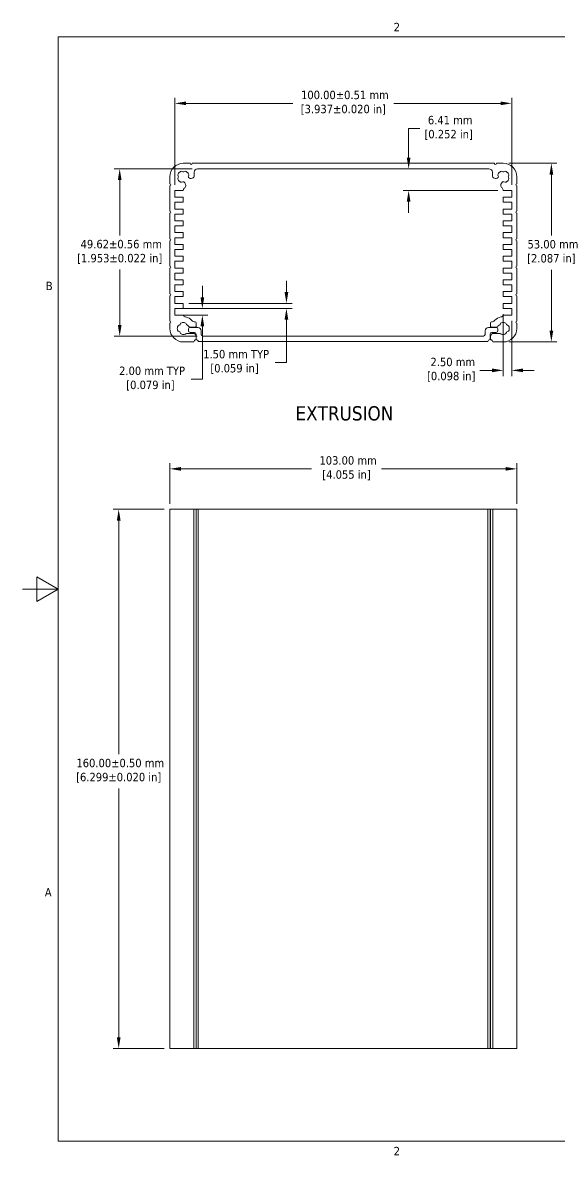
# Model space of a CAD drawing. Header units: millimetres. Extents: x 6 to 460, y 6 to 354.
# Drawn here: x 5.5 to 164.9, y 11.9 to 348 of the extents above; entities that cross this region are included whole.
import ezdxf

# ---------------------------------------------------------------- set-up
doc = ezdxf.new("R2010")
doc.units = ezdxf.units.MM
doc.header["$LTSCALE"] = 1.666667
for name, color, linetype, lineweight in [('Dimension (ANSI)', 7, 'Continuous', 9), ('Sketch Geometry (ANSI)', 7, 'Continuous', 9), ('Symbol (ANSI)', 7, 'Continuous', 9), ('Visible (ANSI)', 7, 'Continuous', 18)]:
    doc.layers.add(name, color=color, linetype=linetype, lineweight=lineweight)
doc.styles.add('Label Text (ANSI)', font='tahoma.ttf')
doc.styles.add('Note Text (ANSI)', font='tahoma.ttf')
doc.dimstyles.new('Default - mm (ANSI)', dxfattribs={"dimscale": 1.666667, "dimtxt": 1.5, "dimasz": 2, "dimexe": 1, "dimexo": 1, "dimgap": 0.8, "dimtad": 0, "dimtih": 1, "dimtoh": 1, "dimrnd": 1e-08, "dimzin": 0, "dimdsep": 46, "dimtxsty": 'Note Text (ANSI)', "dimcen": 0.09, "dimdle": 5, "dimclrd": 256, "dimclre": 256, "dimclrt": 256, "dimadec": 1, "dimazin": 0, "dimtfac": 1, "dimtofl": 0, "dimtmove": 0, "dimatfit": 3, "dimfxl": 1, "dimtolj": 1, "dimtzin": 0, "dimlwd": -1, "dimlwe": -1, "dimarcsym": 0})

# ---------------------------------------------------------------- blocks, each defined once
blk = doc.blocks.new('Borders Default Border')
at = {"layer": 'Sketch Geometry (ANSI)', "flags": 128}
for points in [[(9.65, 9.65), (9.65, 206.25), (269.75, 206.25), (269.75, 9.65), (9.65, 9.65)], [(3.3, 107.95), (9.65, 107.95), (5.84, 110.15), (5.84, 105.75), (9.65, 107.95)]]:
    blk.add_lwpolyline(points, dxfattribs=at)
at = {"layer": 'Sketch Geometry (ANSI)', "char_height": 1.5, "attachment_point": 7, "style": 'Note Text (ANSI)'}
for s, insert in [('2', (69.4, 207.26)), ('B', (7.43, 161.17)), ('A', (7.25, 53.22)), ('2', (69.4, 7.14))]:
    blk.add_mtext(s, dxfattribs=dict(at, insert=insert))
blk = doc.blocks.new('*D19')
at = {"layer": 'Defpoints', "color": 0, "transparency": 16777216}
for p in [(34.32, 304.6), (57.46, 304.6), (59, 254.98)]:
    blk.add_point(p, dxfattribs=at)
at = {"layer": 'Dimension (ANSI)', "transparency": 16777216}
for p, q in [((55.79, 304.6), (32.66, 304.6)), ((34.32, 301.26), (34.32, 284.87)), ((34.32, 258.31), (34.32, 274.71)), ((57.33, 254.98), (32.66, 254.98))]:
    blk.add_line(p, q, dxfattribs=at)
for points in [[(33.77, 301.26), (34.88, 301.26), (34.32, 304.6)], [(33.77, 258.31), (34.88, 258.31), (34.32, 254.98)]]:
    blk.add_solid(points, dxfattribs=at)
at = {"layer": 'Dimension (ANSI)', "transparency": 16777216, "insert": (34.32, 283.53), "char_height": 2.5, "attachment_point": 2, "style": 'Note Text (ANSI)'}
blk.add_mtext('\\A1; 49.62±0.56 mm\\P[1.953%%p0.022 in]', dxfattribs=at)
blk = doc.blocks.new('*D20')
at = {"layer": 'Defpoints', "color": 0, "transparency": 16777216}
for p in [(150.71, 324.04), (50.71, 298.19), (150.71, 298.19)]:
    blk.add_point(p, dxfattribs=at)
at = {"layer": 'Dimension (ANSI)', "transparency": 16777216}
for p, q in [((50.71, 299.85), (50.71, 325.71)), ((54.04, 324.04), (85.72, 324.04)), ((147.38, 324.04), (115.7, 324.04)), ((150.71, 299.85), (150.71, 325.71))]:
    blk.add_line(p, q, dxfattribs=at)
for points in [[(54.04, 324.6), (54.04, 323.49), (50.71, 324.04)], [(147.38, 324.6), (147.38, 323.49), (150.71, 324.04)]]:
    blk.add_solid(points, dxfattribs=at)
at = {"layer": 'Dimension (ANSI)', "transparency": 16777216, "insert": (100.71, 327.79), "char_height": 2.5, "attachment_point": 2, "style": 'Note Text (ANSI)'}
blk.add_mtext('\\A1; 100.00±0.51 mm\\P[3.937%%p0.020 in]', dxfattribs=at)
blk = doc.blocks.new('*D21')
at = {"layer": 'Defpoints', "color": 0, "transparency": 16777216}
for p in [(120.11, 304.6), (133.5, 304.6), (148.21, 298.19)]:
    blk.add_point(p, dxfattribs=at)
at = {"layer": 'Dimension (ANSI)', "transparency": 16777216}
for p, q in [((120.11, 307.93), (120.11, 316.59)), ((120.11, 316.59), (123.44, 316.59)), ((146.54, 298.19), (118.44, 298.19)), ((120.11, 294.85), (120.11, 291.52))]:
    blk.add_line(p, q, dxfattribs=at)
for points in [[(119.55, 307.93), (120.66, 307.93), (120.11, 304.6)], [(119.55, 294.85), (120.66, 294.85), (120.11, 298.19)]]:
    blk.add_solid(points, dxfattribs=at)
at = {"layer": 'Dimension (ANSI)', "transparency": 16777216, "insert": (131.98, 320.33), "char_height": 2.5, "attachment_point": 2, "style": 'Note Text (ANSI)'}
blk.add_mtext('\\A1; 6.41 mm\\P[0.252 in]', dxfattribs=at)
blk = doc.blocks.new('*D22')
at = {"layer": 'Defpoints', "color": 0, "transparency": 16777216}
for p in [(148.21, 306.25), (148.21, 253.25), (162.48, 253.25)]:
    blk.add_point(p, dxfattribs=at)
at = {"layer": 'Dimension (ANSI)', "transparency": 16777216}
for p, q in [((149.88, 306.25), (164.15, 306.25)), ((162.48, 302.91), (162.48, 284.82)), ((162.48, 256.58), (162.48, 274.67)), ((149.88, 253.25), (164.15, 253.25))]:
    blk.add_line(p, q, dxfattribs=at)
for points in [[(161.93, 302.91), (163.04, 302.91), (162.48, 306.25)], [(161.93, 256.58), (163.04, 256.58), (162.48, 253.25)]]:
    blk.add_solid(points, dxfattribs=at)
at = {"layer": 'Dimension (ANSI)', "transparency": 16777216, "insert": (162.48, 283.49), "char_height": 2.5, "attachment_point": 2, "style": 'Note Text (ANSI)'}
blk.add_mtext('\\A1; 53.00 mm\\P[2.087 in]', dxfattribs=at)
blk = doc.blocks.new('*D23')
at = {"layer": 'Defpoints', "color": 0, "transparency": 16777216}
for p in [(148.21, 263.19), (150.71, 261.19), (148.21, 244.81)]:
    blk.add_point(p, dxfattribs=at)
at = {"layer": 'Dimension (ANSI)', "transparency": 16777216}
for p, q in [((148.21, 261.52), (148.21, 243.14)), ((150.71, 259.52), (150.71, 243.14)), ((144.88, 244.81), (141.27, 244.81)), ((154.04, 244.81), (157.38, 244.81))]:
    blk.add_line(p, q, dxfattribs=at)
for points in [[(144.88, 245.37), (144.88, 244.26), (148.21, 244.81)], [(154.04, 245.37), (154.04, 244.26), (150.71, 244.81)]]:
    blk.add_solid(points, dxfattribs=at)
at = {"layer": 'Dimension (ANSI)', "transparency": 16777216, "insert": (132.74, 248.56), "char_height": 2.5, "attachment_point": 2, "style": 'Note Text (ANSI)'}
blk.add_mtext('\\A1; 2.50 mm\\P[0.098 in]', dxfattribs=at)
blk = doc.blocks.new('*D24')
at = {"layer": 'Defpoints', "color": 0, "transparency": 16777216}
for p in [(50.71, 263.19), (58.86, 263.19), (50.71, 261.19)]:
    blk.add_point(p, dxfattribs=at)
at = {"layer": 'Dimension (ANSI)', "transparency": 16777216}
for p, q in [((58.86, 266.52), (58.86, 269.85)), ((52.38, 263.19), (60.53, 263.19)), ((52.38, 261.19), (60.53, 261.19)), ((58.86, 257.85), (58.86, 242.19)), ((58.86, 242.19), (55.53, 242.19))]:
    blk.add_line(p, q, dxfattribs=at)
for points in [[(58.31, 266.52), (59.42, 266.52), (58.86, 263.19)], [(58.31, 257.85), (59.42, 257.85), (58.86, 261.19)]]:
    blk.add_solid(points, dxfattribs=at)
at = {"layer": 'Dimension (ANSI)', "transparency": 16777216, "insert": (43.45, 245.93), "char_height": 2.5, "attachment_point": 2, "style": 'Note Text (ANSI)'}
blk.add_mtext('\\A1; 2.00 mm TYP\\P[0.079 in]', dxfattribs=at)
blk = doc.blocks.new('*D25')
at = {"layer": 'Defpoints', "color": 0, "transparency": 16777216}
for p in [(53.21, 264.69), (53.21, 263.19), (83.82, 264.69)]:
    blk.add_point(p, dxfattribs=at)
at = {"layer": 'Dimension (ANSI)', "transparency": 16777216}
for p, q in [((83.82, 268.02), (83.82, 271.35)), ((54.88, 264.69), (85.49, 264.69)), ((54.88, 263.19), (85.49, 263.19)), ((83.82, 259.85), (83.82, 247.14)), ((83.82, 247.14), (80.49, 247.14))]:
    blk.add_line(p, q, dxfattribs=at)
for points in [[(83.27, 268.02), (84.38, 268.02), (83.82, 264.69)], [(83.27, 259.85), (84.38, 259.85), (83.82, 263.19)]]:
    blk.add_solid(points, dxfattribs=at)
at = {"layer": 'Dimension (ANSI)', "transparency": 16777216, "insert": (68.41, 250.88), "char_height": 2.5, "attachment_point": 2, "style": 'Note Text (ANSI)'}
blk.add_mtext('\\A1; 1.50 mm TYP\\P[0.059 in]', dxfattribs=at)
blk = doc.blocks.new('*D26')
at = {"layer": 'Defpoints', "color": 0, "transparency": 16777216}
for p in [(49.21, 203.58), (34.02, 43.58), (49.21, 43.58)]:
    blk.add_point(p, dxfattribs=at)
at = {"layer": 'Dimension (ANSI)', "transparency": 16777216}
for p, q in [((47.54, 203.58), (32.36, 203.58)), ((34.02, 200.25), (34.02, 130.89)), ((34.02, 46.92), (34.02, 120.74)), ((47.54, 43.58), (32.36, 43.58))]:
    blk.add_line(p, q, dxfattribs=at)
for points in [[(33.47, 200.25), (34.58, 200.25), (34.02, 203.58)], [(33.47, 46.92), (34.58, 46.92), (34.02, 43.58)]]:
    blk.add_solid(points, dxfattribs=at)
at = {"layer": 'Dimension (ANSI)', "transparency": 16777216, "insert": (34.02, 129.56), "char_height": 2.5, "attachment_point": 2, "style": 'Note Text (ANSI)'}
blk.add_mtext('\\A1; 160.00±0.50 mm\\P[6.299%%p0.020 in]', dxfattribs=at)
blk = doc.blocks.new('*D27')
at = {"layer": 'Defpoints', "color": 0, "transparency": 16777216}
for p in [(152.21, 215.59), (49.21, 203.58), (152.21, 203.58)]:
    blk.add_point(p, dxfattribs=at)
at = {"layer": 'Dimension (ANSI)', "transparency": 16777216}
for p, q in [((49.21, 205.25), (49.21, 217.26)), ((52.54, 215.59), (91.26, 215.59)), ((148.88, 215.59), (112.06, 215.59)), ((152.21, 205.25), (152.21, 217.26))]:
    blk.add_line(p, q, dxfattribs=at)
for points in [[(52.54, 216.15), (52.54, 215.04), (49.21, 215.59)], [(148.88, 216.15), (148.88, 215.04), (152.21, 215.59)]]:
    blk.add_solid(points, dxfattribs=at)
at = {"layer": 'Dimension (ANSI)', "transparency": 16777216, "insert": (101.66, 219.34), "char_height": 2.5, "attachment_point": 2, "style": 'Note Text (ANSI)'}
blk.add_mtext('\\A1; 103.00 mm\\P[4.055 in]', dxfattribs=at)

msp = doc.modelspace()

# ---------------------------------------------------------------- linework, layer by layer
at = {"layer": 'Visible (ANSI)'}
for p, q in [((53.21, 306.246), (55.26, 306.246)), ((55.86, 306.246), (145.56, 306.246)), ((146.16, 306.246), (148.21, 306.246)), ((56.46, 302.737), (56.46, 303.596)), ((57.46, 304.596), (143.96, 304.596)), ((144.96, 303.596), (144.96, 302.737)), ((49.21, 300.186), (49.21, 302.246)), ((49.21, 292.026), (49.21, 299.586)), ((53.669, 300.455), (53.405, 300.719)), ((148.014, 300.719), (147.751, 300.455)), ((152.21, 302.246), (152.21, 300.186)), ((152.21, 299.586), (152.21, 292.026)), ((50.71, 298.186), (53.21, 298.186)), ((50.71, 296.186), (50.71, 298.186)), ((53.21, 296.186), (50.71, 296.186)), ((53.21, 294.686), (53.21, 296.186)), ((148.21, 298.186), (150.71, 298.186)), ((148.21, 296.186), (148.21, 294.686)), ((150.71, 296.186), (148.21, 296.186)), ((150.71, 298.186), (150.71, 296.186)), ((50.71, 294.686), (53.21, 294.686)), ((50.71, 292.686), (50.71, 294.686)), ((53.21, 292.686), (50.71, 292.686)), ((53.21, 291.186), (53.21, 292.686)), ((148.21, 294.686), (150.71, 294.686)), ((148.21, 292.686), (148.21, 291.186)), ((150.71, 292.686), (148.21, 292.686)), ((150.71, 294.686), (150.71, 292.686)), ((49.21, 283.866), (49.21, 291.426)), ((50.71, 291.186), (53.21, 291.186)), ((50.71, 289.186), (50.71, 291.186)), ((53.21, 289.186), (50.71, 289.186)), ((53.21, 287.686), (53.21, 289.186)), ((148.21, 291.186), (150.71, 291.186)), ((148.21, 289.186), (148.21, 287.686)), ((150.71, 289.186), (148.21, 289.186)), ((150.71, 291.186), (150.71, 289.186)), ((152.21, 291.426), (152.21, 283.866)), ((50.71, 287.686), (53.21, 287.686)), ((50.71, 285.686), (50.71, 287.686)), ((53.21, 285.686), (50.71, 285.686)), ((53.21, 284.186), (53.21, 285.686)), ((148.21, 287.686), (150.71, 287.686)), ((148.21, 285.686), (148.21, 284.186)), ((150.71, 285.686), (148.21, 285.686)), ((150.71, 287.686), (150.71, 285.686)), ((49.21, 275.706), (49.21, 283.266)), ((50.71, 284.186), (53.21, 284.186)), ((50.71, 282.186), (50.71, 284.186)), ((148.21, 284.186), (150.71, 284.186)), ((150.71, 284.186), (150.71, 282.186)), ((152.21, 283.266), (152.21, 275.706)), ((53.21, 282.186), (50.71, 282.186)), ((50.71, 280.686), (53.21, 280.686)), ((50.71, 278.686), (50.71, 280.686)), ((53.21, 280.686), (53.21, 282.186)), ((148.21, 282.186), (148.21, 280.686)), ((150.71, 282.186), (148.21, 282.186)), ((148.21, 280.686), (150.71, 280.686)), ((150.71, 280.686), (150.71, 278.686)), ((53.21, 278.686), (50.71, 278.686)), ((50.71, 277.186), (53.21, 277.186)), ((50.71, 275.186), (50.71, 277.186)), ((53.21, 277.186), (53.21, 278.686)), ((148.21, 278.686), (148.21, 277.186)), ((150.71, 278.686), (148.21, 278.686)), ((148.21, 277.186), (150.71, 277.186)), ((150.71, 277.186), (150.71, 275.186)), ((49.21, 267.546), (49.21, 275.106)), ((53.21, 275.186), (50.71, 275.186)), ((50.71, 273.686), (53.21, 273.686)), ((50.71, 271.686), (50.71, 273.686)), ((53.21, 273.686), (53.21, 275.186)), ((148.21, 275.186), (148.21, 273.686)), ((150.71, 275.186), (148.21, 275.186)), ((148.21, 273.686), (150.71, 273.686)), ((150.71, 273.686), (150.71, 271.686)), ((152.21, 275.106), (152.21, 267.546)), ((53.21, 271.686), (50.71, 271.686)), ((50.71, 270.186), (53.21, 270.186)), ((50.71, 268.186), (50.71, 270.186)), ((53.21, 270.186), (53.21, 271.686)), ((148.21, 271.686), (148.21, 270.186)), ((150.71, 271.686), (148.21, 271.686)), ((148.21, 270.186), (150.71, 270.186)), ((150.71, 270.186), (150.71, 268.186)), ((49.21, 259.386), (49.21, 266.946)), ((53.21, 268.186), (50.71, 268.186)), ((50.71, 266.686), (53.21, 266.686)), ((50.71, 264.686), (50.71, 266.686)), ((53.21, 266.686), (53.21, 268.186)), ((148.21, 268.186), (148.21, 266.686)), ((150.71, 268.186), (148.21, 268.186)), ((148.21, 266.686), (150.71, 266.686)), ((150.71, 266.686), (150.71, 264.686)), ((152.21, 266.946), (152.21, 259.386)), ((53.21, 264.686), (50.71, 264.686)), ((50.71, 263.186), (53.21, 263.186)), ((50.71, 261.186), (50.71, 263.186)), ((53.21, 263.186), (53.21, 264.686)), ((148.21, 264.686), (148.21, 263.186)), ((150.71, 264.686), (148.21, 264.686)), ((148.21, 263.186), (150.71, 263.186)), ((150.71, 263.186), (150.71, 261.186)), ((53.21, 261.186), (50.71, 261.186)), ((56.75, 259.186), (56.711, 259.186)), ((57, 257.876), (57, 258.936)), ((144.42, 258.936), (144.42, 257.876)), ((144.708, 259.186), (144.67, 259.186)), ((150.71, 261.186), (148.21, 261.186)), ((49.21, 257.246), (49.21, 258.786)), ((56.01, 255.796), (54.329, 255.796)), ((54.7, 256.55), (54.7, 257.05)), ((55.2, 257.55), (57.5, 257.55)), ((56.5, 256.05), (55.2, 256.05)), ((55.235, 257.626), (56.75, 257.626)), ((57, 253.97), (57, 255.55)), ((58.5, 256.55), (58.5, 255.48)), ((142.8, 255.48), (142.8, 256.55)), ((143.8, 257.55), (146.1, 257.55)), ((144.3, 255.55), (144.3, 253.97)), ((144.67, 257.626), (146.184, 257.626)), ((146.1, 256.05), (144.8, 256.05)), ((147.09, 255.796), (145.41, 255.796)), ((146.6, 257.05), (146.6, 256.55)), ((152.21, 258.786), (152.21, 257.246)), ((56.36, 253.246), (53.21, 253.246)), ((57, 253.886), (57, 254.806)), ((143.66, 253.33), (57.64, 253.33)), ((59, 254.98), (142.3, 254.98)), ((144.42, 254.806), (144.42, 253.886)), ((148.21, 253.246), (145.06, 253.246)), ((49.21, 203.583), (53.21, 203.583)), ((49.21, 43.583), (49.21, 203.583)), ((56.36, 203.583), (53.21, 203.583)), ((56.36, 203.583), (57, 203.583)), ((56.36, 43.583), (56.36, 203.583)), ((57, 203.583), (57, 43.583)), ((57.64, 203.583), (57, 203.583)), ((143.66, 203.583), (57.64, 203.583)), ((57.64, 43.583), (57.64, 203.583)), ((144.3, 203.583), (143.66, 203.583)), ((143.66, 43.583), (143.66, 203.583)), ((144.42, 203.583), (144.3, 203.583)), ((144.3, 43.583), (144.3, 203.583)), ((144.42, 203.583), (145.06, 203.583)), ((144.42, 43.583), (144.42, 203.583)), ((145.06, 203.583), (145.06, 43.583)), ((148.21, 203.583), (145.06, 203.583)), ((148.21, 203.583), (152.21, 203.583)), ((152.21, 43.583), (152.21, 203.583)), ((53.21, 43.583), (49.21, 43.583)), ((53.21, 43.583), (56.36, 43.583)), ((57, 43.583), (56.36, 43.583)), ((57, 43.583), (57.64, 43.583)), ((57.64, 43.583), (143.66, 43.583)), ((143.66, 43.583), (144.3, 43.583)), ((144.3, 43.583), (144.42, 43.583)), ((145.06, 43.583), (144.42, 43.583)), ((145.06, 43.583), (148.21, 43.583)), ((152.21, 43.583), (148.21, 43.583))]:
    msp.add_line(p, q, dxfattribs=at)
for centre, radius, start, end in [((53.21, 302.246), 4, 90, 180), ((55.56, 306.246), 0.3, 180, 0), ((145.86, 306.246), 0.3, 180, 0), ((148.21, 302.246), 4, 0, 90), ((52.213, 302.8), 0.64, 150.90821, 215.26609), ((53.21, 302.246), 1.78, 119.09179, 150.90821), ((52.655, 303.242), 0.64, 54.73391, 119.09179), ((53.21, 304.026), 0.32, 234.73391, 305.26609), ((53.764, 303.242), 0.64, 60.90821, 125.26609), ((53.21, 302.246), 1.78, 29.09179, 60.90821), ((54.206, 302.8), 0.64, 324.73391, 29.09179), ((55.46, 302.737), 1, 226.27669, 0), ((57.46, 303.596), 1, 90, 180), ((143.96, 303.596), 1, 0, 90), ((145.96, 302.737), 1, 180, 313.72331), ((147.213, 302.8), 0.64, 150.90821, 215.26609), ((148.21, 302.246), 1.78, 119.09179, 150.90821), ((147.655, 303.242), 0.64, 54.73391, 119.09179), ((148.21, 304.026), 0.32, 234.73391, 305.26609), ((148.764, 303.242), 0.64, 60.90821, 125.26609), ((148.21, 302.246), 1.78, 29.09179, 60.90821), ((149.206, 302.8), 0.64, 324.73391, 29.09179), ((49.21, 299.886), 0.3, 270, 90), ((52.213, 301.691), 0.64, 144.73391, 209.09179), ((53.21, 302.246), 1.78, 209.09179, 240.90821), ((51.43, 302.246), 0.32, 324.73391, 35.26609), ((52.655, 301.249), 0.64, 240.90821, 305.26609), ((53.21, 300.466), 0.32, 52.33745, 125.26609), ((52.962, 299.748), 1, 308.61331, 45), ((54.99, 302.246), 0.32, 144.73391, 226.27669), ((146.43, 302.246), 0.32, 313.72331, 35.26609), ((148.458, 299.748), 1, 135, 231.38669), ((148.21, 300.466), 0.32, 54.73391, 127.66255), ((148.764, 301.249), 0.64, 234.73391, 299.09179), ((148.21, 302.246), 1.78, 299.09179, 330.90821), ((149.99, 302.246), 0.32, 144.73391, 215.26609), ((149.206, 301.691), 0.64, 330.90821, 35.26609), ((152.21, 299.886), 0.3, 90, 270), ((54.21, 298.186), 1, 128.61331, 180), ((147.21, 298.186), 1, 0, 51.38669), ((49.21, 291.726), 0.3, 270, 90), ((152.21, 291.726), 0.3, 90, 270), ((49.21, 283.566), 0.3, 270, 90), ((152.21, 283.566), 0.3, 90, 270), ((49.21, 275.406), 0.3, 270, 90), ((152.21, 275.406), 0.3, 90, 270), ((49.21, 267.246), 0.3, 270, 90), ((152.21, 267.246), 0.3, 90, 270), ((49.21, 259.086), 0.3, 270, 90), ((52.897, 258.342), 0.64, 105.90821, 170.26609), ((53.21, 257.246), 1.78, 74.09179, 105.90821), ((54.103, 261.636), 1, 206.7502, 258.50249), ((53.522, 258.342), 0.64, 9.73391, 74.09179), ((53.21, 257.246), 3.48, 42.51549, 78.50249), ((56.711, 260.456), 1.27, 222.51549, 270), ((56.75, 258.936), 0.25, 0, 90), ((144.67, 258.936), 0.25, 90, 180), ((144.708, 260.456), 1.27, 270, 317.48451), ((148.21, 257.246), 3.48, 101.49751, 137.48451), ((147.897, 258.342), 0.64, 105.90821, 170.26609), ((147.317, 261.636), 1, 281.49751, 333.2498), ((148.21, 257.246), 1.78, 74.09179, 105.90821), ((148.522, 258.342), 0.64, 9.73391, 74.09179), ((152.21, 259.086), 0.3, 90, 270), ((53.21, 257.246), 4, 180, 270), ((53.21, 257.246), 1.78, 164.09179, 195.90821), ((52.113, 257.558), 0.64, 99.73391, 164.09179), ((52.113, 256.933), 0.64, 195.90821, 260.26609), ((51.951, 258.504), 0.32, 279.73391, 350.26609), ((51.951, 255.987), 0.32, 9.73391, 80.26609), ((52.897, 256.149), 0.64, 189.73391, 254.09179), ((53.21, 257.246), 1.78, 254.09179, 285.90821), ((53.522, 256.149), 0.64, 285.90821, 309.07726), ((54.329, 255.156), 0.64, 90, 129.07726), ((54.468, 258.504), 0.32, 189.73391, 260.26609), ((54.306, 257.558), 0.64, 26.71465, 80.26609), ((55.2, 257.05), 0.5, 90, 180), ((55.2, 256.55), 0.5, 180, 270), ((55.235, 258.026), 0.4, 206.71465, 270), ((56.01, 254.806), 0.99, 0, 90), ((56.5, 255.55), 0.5, 0, 90), ((56.75, 257.876), 0.25, 270, 0), ((57.5, 256.55), 1, 0, 90), ((59, 255.48), 0.5, 180, 270), ((142.3, 255.48), 0.5, 270, 0), ((143.8, 256.55), 1, 90, 180), ((144.8, 255.55), 0.5, 90, 180), ((144.67, 257.876), 0.25, 180, 270), ((145.41, 254.806), 0.99, 90, 180), ((146.1, 257.05), 0.5, 0, 90), ((146.1, 256.55), 0.5, 270, 0), ((146.184, 258.026), 0.4, 270, 333.28535), ((147.113, 257.558), 0.64, 99.73391, 153.28535), ((146.951, 258.504), 0.32, 279.73391, 350.26609), ((147.09, 255.156), 0.64, 50.92274, 90), ((147.897, 256.149), 0.64, 230.92274, 254.09179), ((148.21, 257.246), 1.78, 254.09179, 285.90821), ((148.21, 257.246), 4, 270, 0), ((148.522, 256.149), 0.64, 285.90821, 350.26609), ((149.468, 258.504), 0.32, 189.73391, 260.26609), ((149.468, 255.987), 0.32, 99.73391, 170.26609), ((149.306, 257.558), 0.64, 15.90821, 80.26609), ((149.306, 256.933), 0.64, 279.73391, 344.09179), ((148.21, 257.246), 1.78, 344.09179, 15.90821), ((57, 253.246), 0.64, 90, 180), ((57, 253.33), 0.64, 0, 90), ((144.3, 253.33), 0.64, 90, 180), ((144.42, 253.246), 0.64, 0, 90)]:
    msp.add_arc(centre, radius, start, end, dxfattribs=at)

# ---------------------------------------------------------------- block references
at = {"xscale": 1.666666666666667, "yscale": 1.666666666666667, "zscale": 1.666666666666667}
msp.add_blockref('Borders Default Border', (0, 0), dxfattribs=at)

# ---------------------------------------------------------------- texts
at = {"layer": 'Symbol (ANSI)', "insert": (86.498, 229.872), "char_height": 4.2333, "attachment_point": 7, "style": 'Label Text (ANSI)'}
msp.add_mtext('EXTRUSION', dxfattribs=at)

# ---------------------------------------------------------------- dimensions: what is measured, and where the dimension line sits
at = {"layer": 'Dimension (ANSI)'}
for base, p1, p2, angle, text, override, picture, middle in [((150.71, 324.043), (50.71, 298.186), (150.71, 298.186), 180, ' <> mm\\X[3.937%%p0.020 in]', {"dimgap": 0.8, "dimtih": 0, "dimtoh": 0, "dimdec": 2, "dimpost": '', "dimtol": 1, "dimlim": 0, "dimtp": 0.51, "dimtm": 0.51, "dimtdec": 2, "dimatfit": 1, "dimtvp": -0.25}, '*D20', (100.71, 324.043)), ((120.109, 304.596), (148.21, 298.186), (133.496, 304.596), 270, ' <> mm\\X[0.252 in]', {"dimdec": 2, "dimpost": '', "dimse2": 1, "dimtp": 0, "dimtm": 0, "dimtdec": 2, "dimatfit": 1, "dimtvp": -0.25}, '*D21', (131.977, 316.587)), ((162.485, 253.246), (148.21, 306.246), (148.21, 253.246), 90, ' <> mm\\X[2.087 in]', {"dimdec": 2, "dimpost": '', "dimtp": 0, "dimtm": 0, "dimtdec": 2, "dimatfit": 1, "dimtvp": -0.25}, '*D22', (162.485, 279.746)), ((34.325, 304.596), (59, 254.98), (57.46, 304.596), 270, ' <> mm\\X[1.953%%p0.022 in]', {"dimgap": 0.8, "dimdec": 2, "dimpost": '', "dimtol": 1, "dimlim": 0, "dimtp": 0.56, "dimtm": 0.56, "dimtdec": 2, "dimatfit": 1, "dimtvp": -0.25}, '*D19', (34.325, 279.788)), ((58.864, 263.186), (50.71, 261.186), (50.71, 263.186), 90, ' <> mm TYP\\X[0.079 in]', {"dimdec": 2, "dimpost": '', "dimtp": 0, "dimtm": 0, "dimtdec": 2, "dimatfit": 1, "dimtvp": -0.25}, '*D24', (43.451, 242.185)), ((83.823, 264.686), (53.21, 263.186), (53.21, 264.686), 90, ' <> mm TYP\\X[0.059 in]', {"dimdec": 2, "dimpost": '', "dimtp": 0, "dimtm": 0, "dimtdec": 2, "dimatfit": 1, "dimtvp": -0.25}, '*D25', (68.41, 247.137)), ((148.21, 244.811), (150.71, 261.186), (148.21, 263.186), 180, ' <> mm\\X[0.098 in]', {"dimtih": 0, "dimtoh": 0, "dimdec": 2, "dimpost": '', "dimtp": 0, "dimtm": 0, "dimtdec": 2, "dimatfit": 1, "dimtvp": -0.25}, '*D23', (132.737, 244.811)), ((34.025, 43.583), (49.21, 203.583), (49.21, 43.583), 90, ' <> mm\\X[6.299%%p0.020 in]', {"dimgap": 0.8, "dimdec": 2, "dimpost": '', "dimtol": 1, "dimlim": 0, "dimtp": 0.5, "dimtm": 0.5, "dimtdec": 2, "dimatfit": 1, "dimtvp": -0.25}, '*D26', (34.025, 125.817))]:
    dim = msp.add_linear_dim(base=base, p1=p1, p2=p2, angle=angle, text=text, dimstyle='Default - mm (ANSI)', override=override, dxfattribs=at)
    dim.commit()
    dim.dimension.update_dxf_attribs({"geometry": picture, "text_midpoint": middle, "dimtype": 160})
dim = msp.add_linear_dim(base=(152.21, 215.595), p1=(49.21, 203.583), p2=(152.21, 203.583), text=' <> mm\\X[4.055 in]', dimstyle='Default - mm (ANSI)', override={"dimtih": 0, "dimtoh": 0, "dimdec": 2, "dimpost": '', "dimtp": 0, "dimtm": 0, "dimtdec": 2, "dimatfit": 1, "dimtvp": -0.25}, dxfattribs=at)
dim.commit()
dim.dimension.update_dxf_attribs({"geometry": '*D27', "text_midpoint": (101.659, 215.595), "dimtype": 160})

doc.saveas('drawing.dxf')
